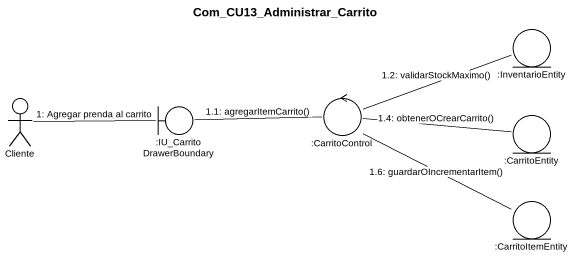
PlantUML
@startuml
title Com_CU13_Administrar_Carrito
entity ":InventarioEntity" as InventarioEntity
actor Cliente
boundary ":IU_CarritoDrawerBoundary" as IU_CarritoDrawerBoundary
control ":CarritoControl" as CarritoControl
entity ":CarritoEntity" as CarritoEntity
entity ":CarritoItemEntity" as CarritoItemEntity
Cliente -right- IU_CarritoDrawerBoundary : 1: Agregar prenda al carrito
IU_CarritoDrawerBoundary -right- CarritoControl : 1.1: agregarItemCarrito()
CarritoControl -right- InventarioEntity : 1.2: validarStockMaximo()
CarritoControl -right- CarritoEntity : 1.4: obtenerOCrearCarrito()
CarritoControl -right- CarritoItemEntity : 1.6: guardarOIncrementarItem()
@enduml
